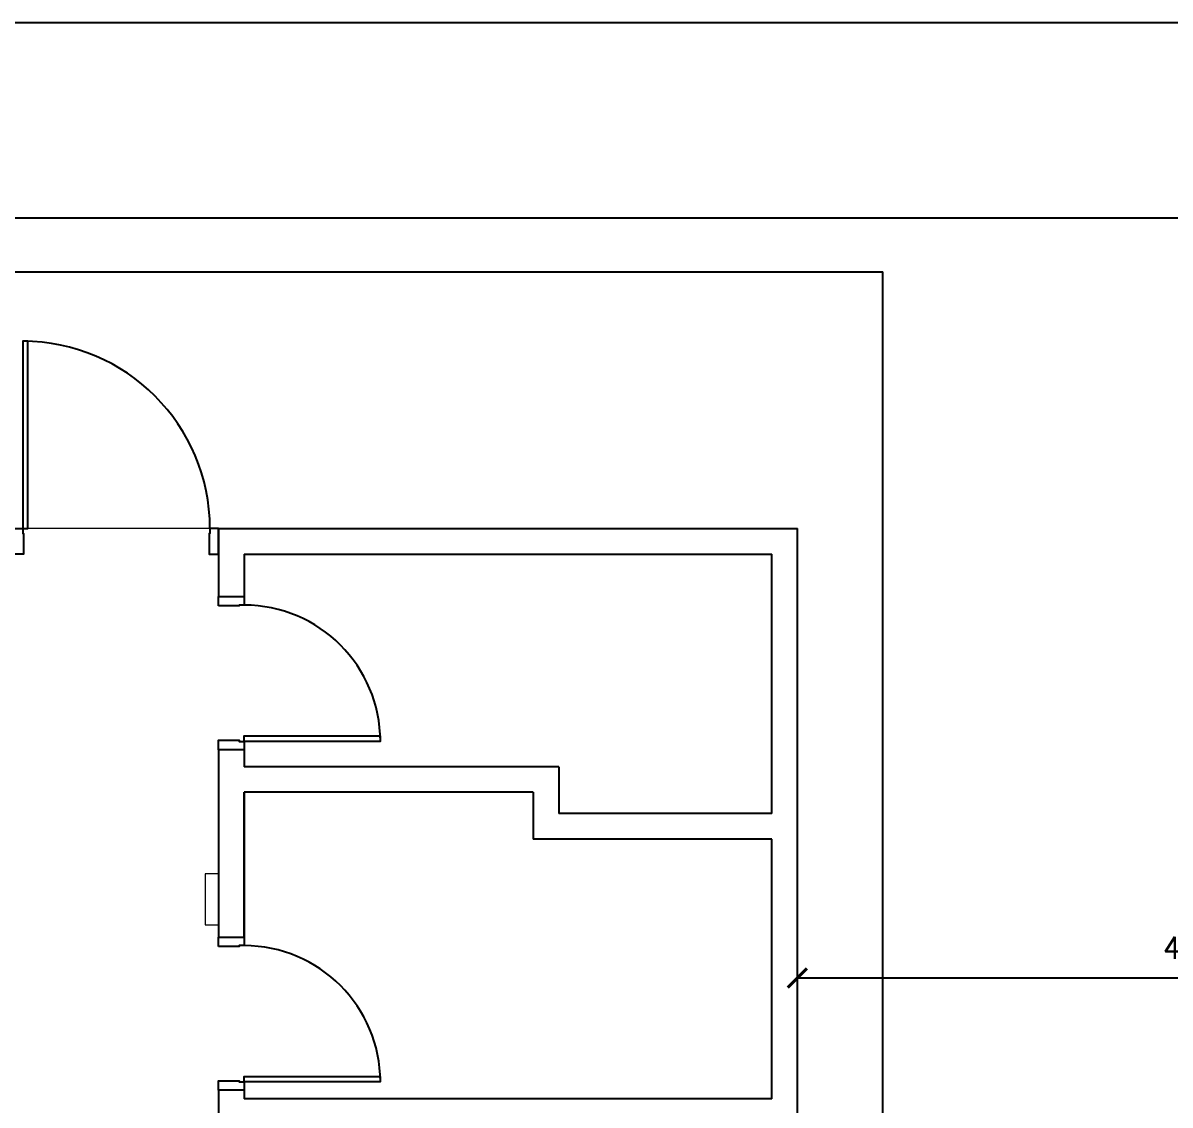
# Model space of a CAD drawing. Header units: millimetres. Extents: x 270 to 744, y -31 to 127.
# Drawn here: x 689 to 695.71, y 121.05 to 127.37 of the extents above; entities that cross this region are included whole.
import ezdxf

# ---------------------------------------------------------------- set-up
doc = ezdxf.new("R2010")
doc.units = ezdxf.units.MM
doc.header["$LTSCALE"] = 0.01
doc.header["$MEASUREMENT"] = 0
doc.layers.add('at_Entity', color=7, linetype='Continuous', lineweight=9)
for name, color, linetype in [('FOLHA', 7, 'Continuous'), ('PAREDES', 8, 'Continuous'), ('PORTAS', 8, 'Continuous')]:
    doc.layers.add(name, color=color, linetype=linetype)
doc.styles.add('ROMANS', font='simplex.shx')
doc.dimstyles.new('Esc 1-75', dxfattribs={"dimtxt": 0.1275, "dimasz": 0.1125, "dimexe": 0.05, "dimexo": 0.05, "dimgap": 0.1125, "dimtad": 1, "dimzin": 4, "dimdsep": 46, "dimtxsty": 'ROMANS', "dimblk": 'ARCHTICK', "dimcen": 0, "dimclrd": 1, "dimclre": 1, "dimadec": 0, "dimazin": 1, "dimtfac": 1, "dimtix": 1, "dimtmove": 1, "dimatfit": 3, "dimldrblk": 'ARCHTICK', "dimfxl": 0, "dimarcsym": 0})

# ---------------------------------------------------------------- blocks, each defined once
blk = doc.blocks.new('A3')
at = {"color": 15}
blk.add_lwpolyline([(0, 0), (420, 0), (420, 297), (0, 297)], close=True, dxfattribs=at)
at = {"color": 0}
blk.add_lwpolyline([(25, 10), (410, 10), (410, 287), (25, 287)], close=True, dxfattribs=at)
blk = doc.blocks.new('_ARCHTICK')
at = {"color": 0, "linetype": 'ByBlock', "const_width": 0.15}
blk.add_lwpolyline([(-0.5, -0.5), (0.5, 0.5)], dxfattribs=at)
blk = doc.blocks.new('*D33')
at = {"color": 1, "lineweight": -2, "transparency": 16777216}
for p, q in [((693.5271, 121.7405), (693.5271, 121.8405)), ((698.1822, 121.7405), (698.1822, 121.8405)), ((698.1822, 121.7905), (693.5271, 121.7905))]:
    blk.add_line(p, q, dxfattribs=at)
at = {"layer": 'Defpoints', "color": 0, "transparency": 16777216}
for p in [(693.5271, 121.7905), (693.5271, 121.319), (698.1822, 121.319)]:
    blk.add_point(p, dxfattribs=at)
at = {"color": 1, "lineweight": -2, "transparency": 16777216, "xscale": 0.1125, "yscale": 0.1125, "zscale": 0.1125, "rotation": 180}
blk.add_blockref('_ARCHTICK', (693.5271, 121.7905), dxfattribs=at)
at = {"color": 1, "lineweight": -2, "transparency": 16777216, "xscale": 0.1125, "yscale": 0.1125, "zscale": 0.1125}
blk.add_blockref('_ARCHTICK', (698.1822, 121.7905), dxfattribs=at)
at = {"color": 0, "transparency": 16777216, "insert": (695.8547, 121.9668), "char_height": 0.1275, "attachment_point": 5, "style": 'ROMANS'}
blk.add_mtext('4.66', dxfattribs=at)

msp = doc.modelspace()

# ---------------------------------------------------------------- linework, layer by layer
at = {"layer": 'at_Entity'}
for p, q in [((690.0939, 124.4172), (689.0301, 124.4172)), ((690.1438, 122.3994), (690.0659, 122.3994)), ((690.0659, 122.3994), (690.0659, 122.1005)), ((690.0659, 122.1005), (690.1438, 122.1005))]:
    msp.add_line(p, q, dxfattribs=at)
at = {"layer": 'PAREDES'}
for p, q in [((684.572, 125.9172), (694.0271, 125.9172)), ((694.0271, 114.5736), (694.0271, 125.9172)), ((690.1438, 124.4172), (690.1438, 124.0204)), ((690.1438, 124.4172), (693.5271, 124.4172)), ((693.5271, 116.0126), (693.5271, 124.4172)), ((690.2933, 124.2678), (690.2933, 124.0204)), ((690.2933, 124.2678), (693.3779, 124.2678)), ((693.3779, 122.7519), (693.3779, 124.2678)), ((690.1438, 123.1251), (690.1438, 122.0298)), ((690.2933, 123.1251), (690.2933, 123.0256)), ((692.1334, 123.0256), (690.2933, 123.0256)), ((692.1334, 123.0256), (692.1334, 122.7519)), ((691.9839, 122.8761), (690.2933, 122.8761)), ((690.2933, 122.8761), (690.2933, 122.0298)), ((690.2933, 122.0298), (690.2933, 122.8761)), ((691.9839, 122.8761), (691.9839, 122.6024)), ((693.3779, 122.7519), (692.1334, 122.7519)), ((693.3779, 122.6024), (691.9839, 122.6024)), ((693.3779, 121.0845), (693.3779, 122.6024)), ((690.1438, 121.135), (690.1438, 120.6865)), ((690.2933, 121.135), (690.2933, 121.0845)), ((693.3779, 121.0845), (690.2933, 121.0845))]:
    msp.add_line(p, q, dxfattribs=at)
at = {"layer": 'PORTAS'}
for points in [[(689.0006, 124.4173), (689.0301, 124.4173), (689.0301, 125.5127), (689.0006, 125.5127), (689.0006, 124.4173)], [(689.0006, 124.4173), (689.0006, 124.3878), (689.0048, 124.3878), (689.0048, 124.2678), (688.9501, 124.2678), (688.9501, 124.4173), (689.0006, 124.4173)], [(690.0939, 124.4173), (690.0939, 124.3878), (690.0897, 124.3878), (690.0897, 124.2678), (690.1445, 124.2678), (690.1445, 124.4173), (690.0939, 124.4173)], [(690.1438, 123.9656), (690.1438, 124.0204), (690.2934, 124.0204), (690.2934, 123.9698), (690.2639, 123.9698), (690.2639, 123.9656), (690.1438, 123.9656)], [(690.2934, 123.1251), (690.1438, 123.1251), (690.1438, 123.1799), (690.2639, 123.1799), (690.2639, 123.1735), (690.2934, 123.1735), (690.2934, 123.1251)], [(690.2934, 123.1735), (690.2934, 123.2051), (691.0896, 123.2051), (691.0896, 123.1735), (690.2934, 123.1735)], [(690.1438, 121.9755), (690.1438, 122.0303), (690.2934, 122.0303), (690.2934, 121.9797), (690.2639, 121.9797), (690.2639, 121.9755), (690.1438, 121.9755)], [(690.2934, 121.135), (690.1438, 121.135), (690.1438, 121.1898), (690.2639, 121.1898), (690.2639, 121.1834), (690.2934, 121.1834), (690.2934, 121.135)], [(690.2934, 121.1834), (690.2934, 121.215), (691.0896, 121.215), (691.0896, 121.1834), (690.2934, 121.1834)]]:
    msp.add_lwpolyline(points, dxfattribs=at)
for centre, radius, start, end in [((688.997, 124.4158), 1.0969, 0.13886, 89.8115), ((690.2934, 123.1735), 0.7963, 0, 90), ((690.2934, 121.1834), 0.7963, 0, 90)]:
    msp.add_arc(centre, radius, start, end, dxfattribs=at)

# ---------------------------------------------------------------- block references
at = {"layer": 'FOLHA', "xscale": 0.1141052537551528, "yscale": 0.1141052537551528, "zscale": 0.1141052537551528}
msp.add_blockref('A3', (669.0549, 93.4833), dxfattribs=at)

# ---------------------------------------------------------------- dimensions: what is measured, and where the dimension line sits
dim = msp.add_linear_dim(base=(693.5271, 121.7905), p1=(698.1822, 121.319), p2=(693.5271, 121.319), dimstyle='Esc 1-75')
dim.commit()
dim.dimension.update_dxf_attribs({"geometry": '*D33', "text_midpoint": (695.8547, 121.9668)})

doc.saveas('drawing.dxf')
